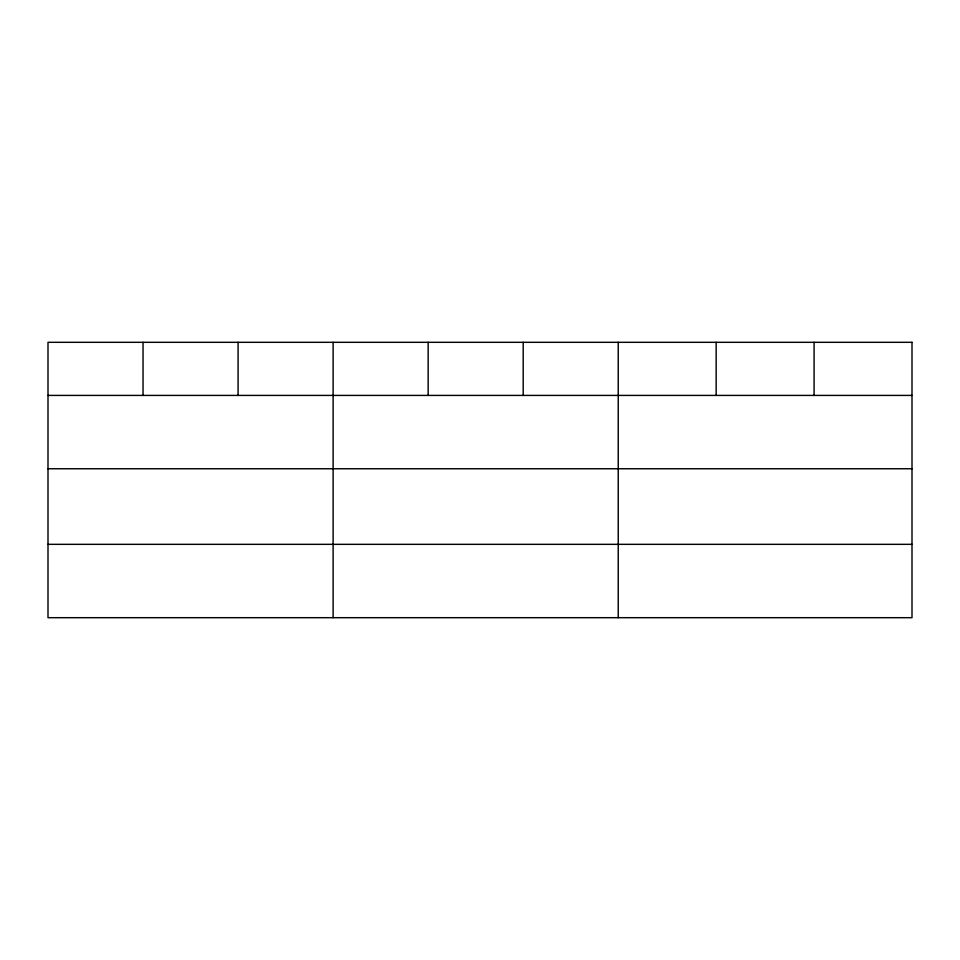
<?xml version="1.0" encoding="UTF-8"?>
<svg xmlns="http://www.w3.org/2000/svg" width="960" height="960" viewBox="0 0 960 960"><rect width="100%" height="100%" fill="white"/><g stroke="black" fill="none" stroke-linecap="round" stroke-linejoin="round"><path stroke-width="1.44" d="M48 395.412L912 395.412M48 468.756L912 468.756M48 544.332L912 544.332M814.08 342.312L814.08 395.412M716.16 342.312L716.16 395.412M618.24 342.312L618.24 617.688M523.2 342.312L523.2 395.412M428.16 342.312L428.16 395.412M333.12 342.312L333.12 617.688M238.08 342.312L238.08 395.412M143.04 342.312L143.04 395.412M912 342.312L48 342.312L48 617.688L912 617.688L912 342.312"/></g></svg>
